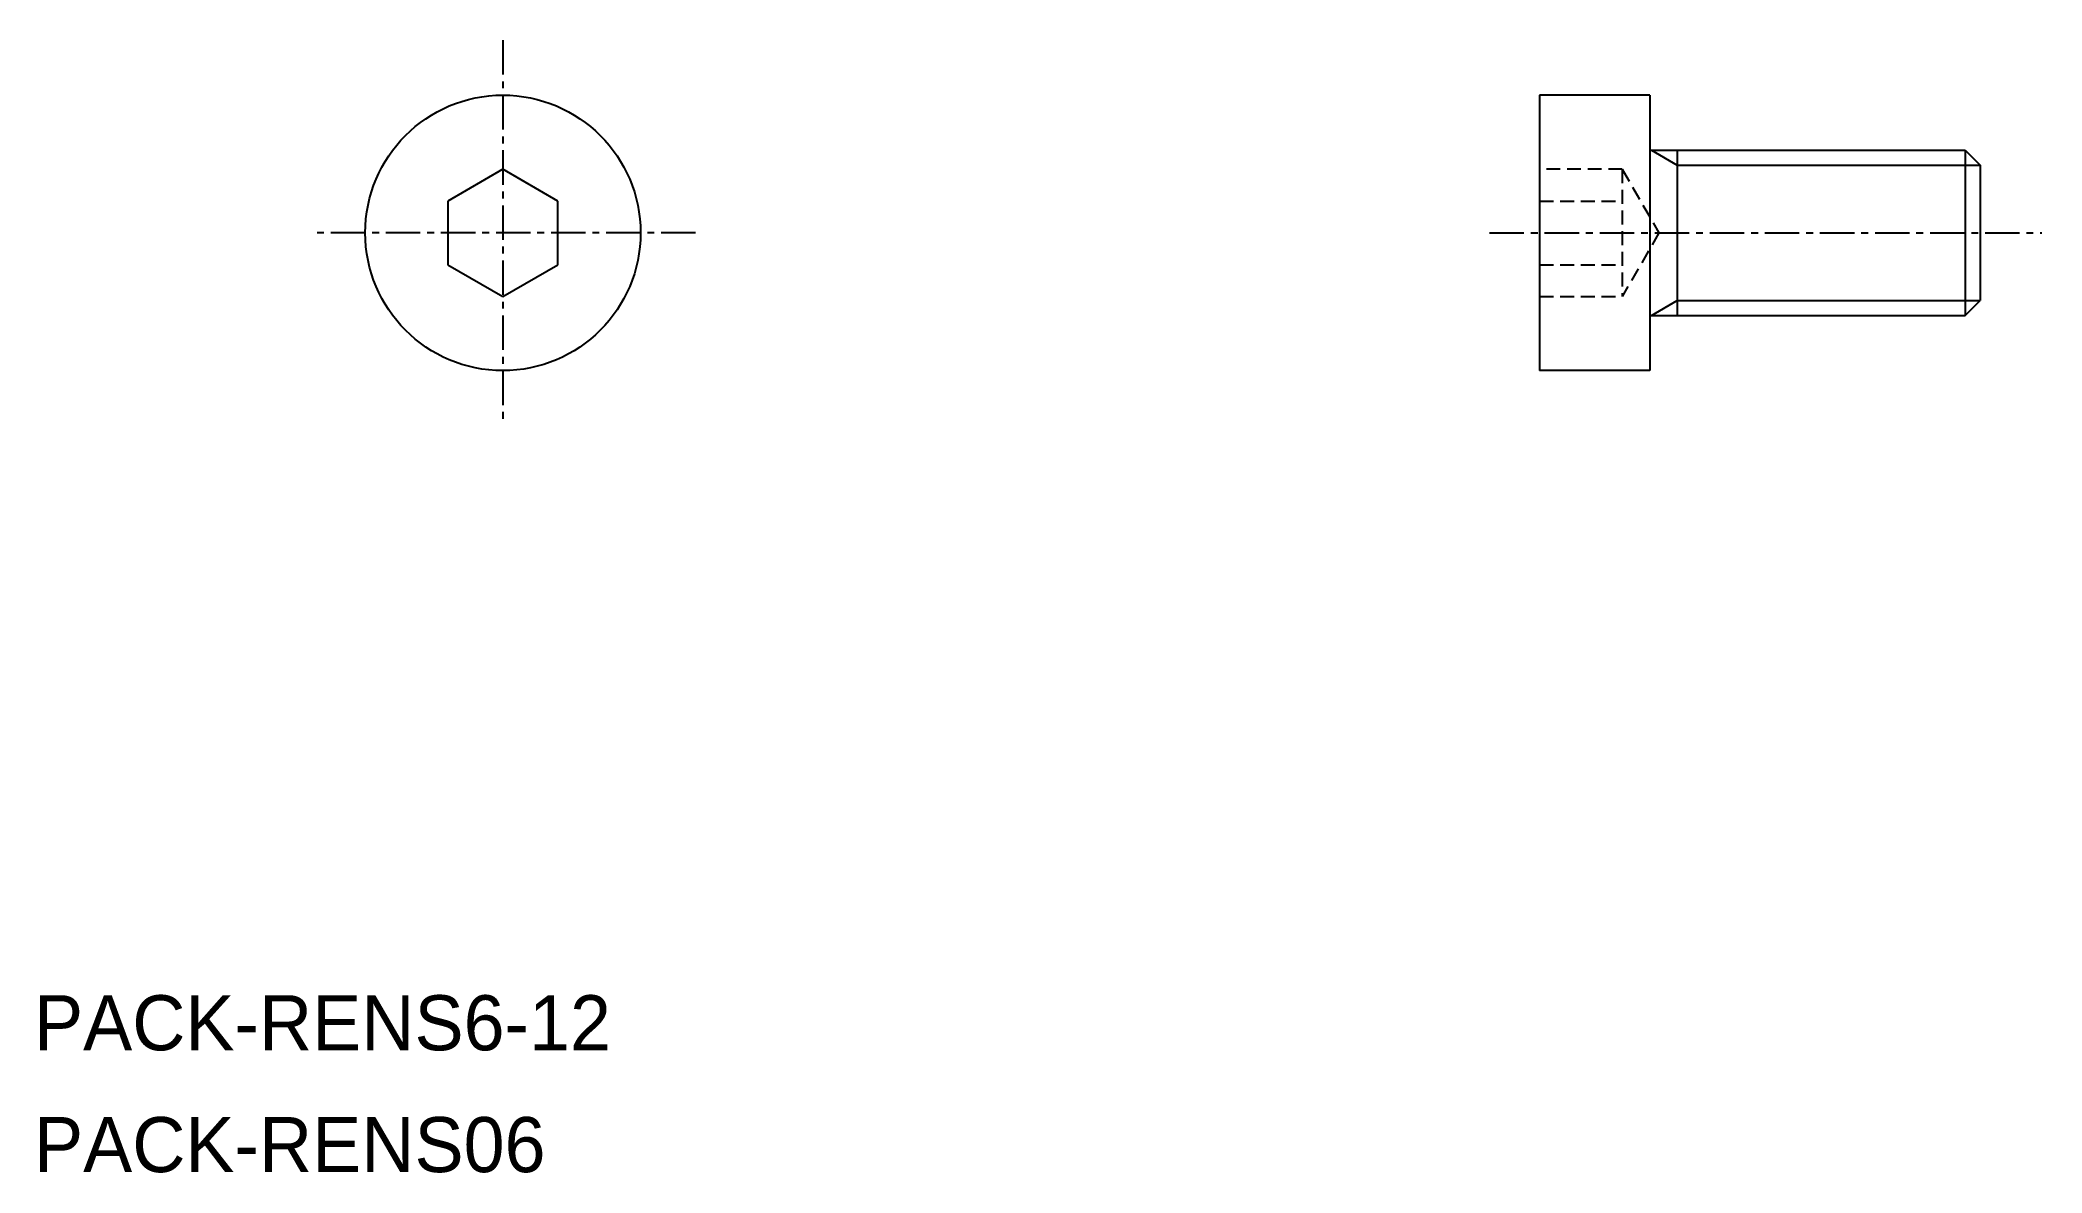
# Model space of a CAD drawing. Extents: x 35.8 to 108.5, y 20.5 to 61.7.
import ezdxf

# ---------------------------------------------------------------- set-up
doc = ezdxf.new("R2010")
doc.units = 0
doc.linetypes.add('CENTER', pattern=[2, 1.25, -0.25, 0.25, -0.25])
doc.linetypes.add('DASHED', pattern=[0.75, 0.5, -0.25])
doc.layers.get('0').update_dxf_attribs({"linetype": 'CONTINUOUS'})
doc.layers.add('CENTER', color=1, linetype='CENTER')

msp = doc.modelspace()

# ---------------------------------------------------------------- linework, layer by layer
at = {"color": 7, "linetype": 'CONTINUOUS'}
for p, q in [((90.238, 59.675), (90.238, 49.675)), ((94.238, 59.675), (90.238, 59.675)), ((94.238, 59.675), (94.238, 49.675)), ((94.238, 57.675), (105.696, 57.675)), ((95.238, 57.675), (95.238, 51.675)), ((105.696, 57.675), (105.696, 51.675)), ((105.696, 57.675), (106.238, 57.133)), ((52.581, 56.984), (50.581, 55.83)), ((54.581, 55.83), (52.581, 56.984)), ((106.238, 57.133), (106.238, 52.216)), ((50.581, 55.83), (50.581, 53.52)), ((54.581, 53.52), (54.581, 55.83)), ((50.581, 53.52), (52.581, 52.366)), ((52.581, 52.366), (54.581, 53.52)), ((94.238, 51.675), (105.696, 51.675)), ((105.696, 51.675), (106.238, 52.216)), ((94.238, 49.675), (90.238, 49.675))]:
    msp.add_line(p, q, dxfattribs=at)
at = {"color": 3, "linetype": 'CONTINUOUS'}
for p, q in [((94.3, 57.675), (95.238, 57.133)), ((95.238, 57.133), (106.238, 57.133)), ((94.3, 51.675), (95.238, 52.216)), ((95.238, 52.216), (106.238, 52.216))]:
    msp.add_line(p, q, dxfattribs=at)
at = {"color": 3, "linetype": 'DASHED'}
for p, q in [((93.238, 56.984), (90.238, 56.984)), ((93.238, 56.984), (94.571, 54.675)), ((93.238, 56.984), (93.238, 52.366)), ((90.238, 55.83), (93.238, 55.83)), ((94.571, 54.675), (93.238, 52.366)), ((90.238, 53.52), (93.238, 53.52)), ((90.238, 52.366), (93.238, 52.366))]:
    msp.add_line(p, q, dxfattribs=at)
at = {"color": 7, "linetype": 'CONTINUOUS'}
msp.add_circle((52.581, 54.675), 5, dxfattribs=at)
at = {"layer": 'CENTER', "color": 1, "linetype": 'CENTER'}
for p, q in [((52.581, 61.675), (52.581, 47.675)), ((59.581, 54.675), (45.581, 54.675)), ((88.42, 54.675), (108.484, 54.675))]:
    msp.add_line(p, q, dxfattribs=at)

# ---------------------------------------------------------------- texts
at = {"color": 7, "linetype": 'CONTINUOUS'}
for s, p in [('PACK-RENS6-12', (35.55, 25)), ('PACK-RENS06', (35.55, 20.578))]:
    msp.add_text(s, height=2, dxfattribs=at).set_placement(p)

doc.saveas('drawing.dxf')
